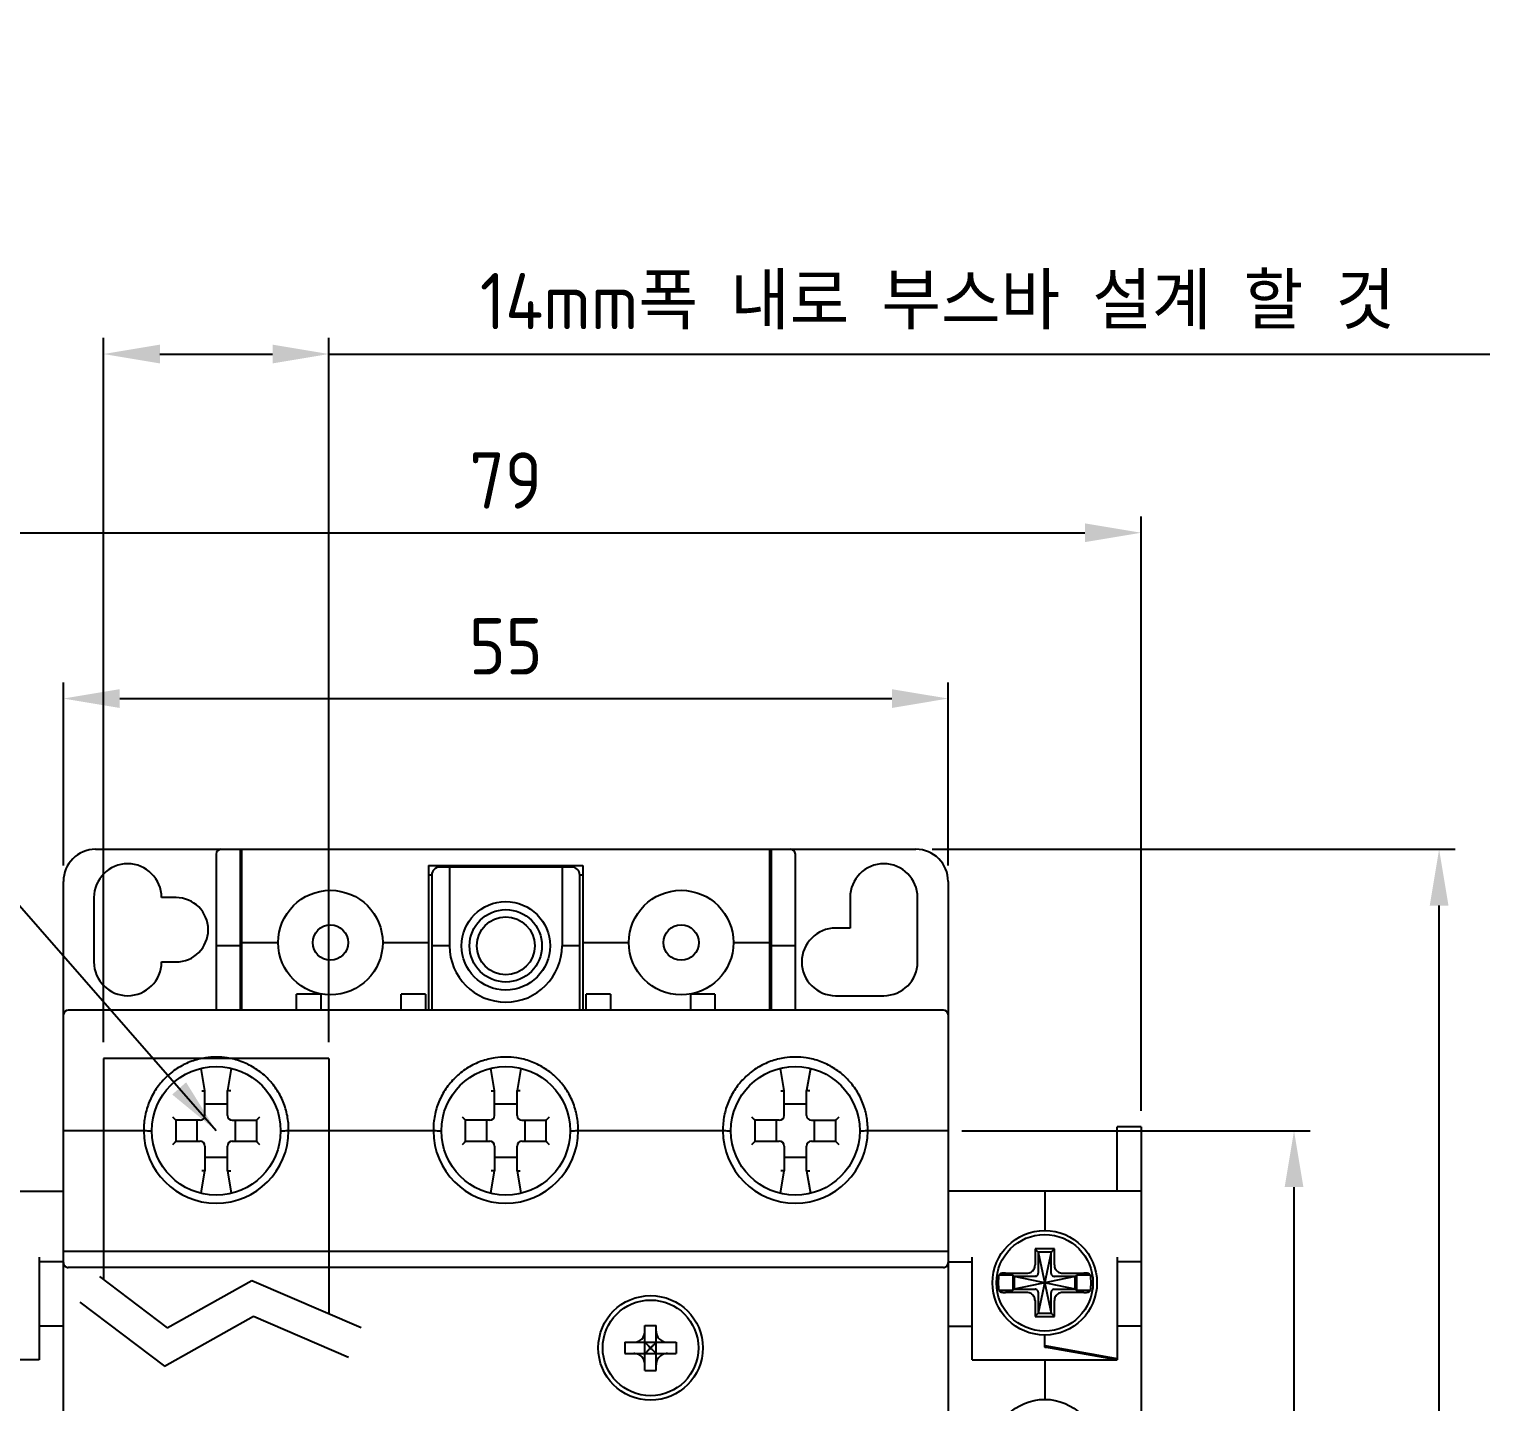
# Model space of a CAD drawing. Header units: millimetres. Extents: x 24815 to 36799, y -9299 to 5469.
# Drawn here: x 34349.8 to 34440.6, y 3292.9 to 3378.2 of the extents above; entities that cross this region are included whole.
import ezdxf

# ---------------------------------------------------------------- set-up
doc = ezdxf.new("R2010")
doc.units = ezdxf.units.MM
doc.linetypes.add('PHANTOM2', pattern=[31.75, 15.875, -3.175, 3.175, -3.175, 3.175, -3.175])
doc.styles.get("Standard").update_dxf_attribs({"font": 'ISOCP.SHX', "bigfont": 'WHGTXT.SHX'})
doc.dimstyles.new('AM_ISO', dxfattribs={"dimtxt": 3.5, "dimasz": 3.5, "dimexe": 1, "dimexo": 1, "dimgap": 1.5, "dimtad": 1, "dimdsep": 46, "dimtxsty": 'Standard', "dimcen": 0, "dimclrd": 256, "dimclre": 256, "dimclrt": 2, "dimadec": 0, "dimazin": 2, "dimtp": 0.1, "dimtm": 0.1, "dimtfac": 0.71, "dimtdec": 3, "dimtmove": 0, "dimatfit": 3, "dimfxl": 0, "dimlwd": -1, "dimlwe": -1, "dimarcsym": 0})
doc.dimstyles.new('AM_ISO$7', dxfattribs={"dimtxt": 3.5, "dimasz": 3.5, "dimexe": 1, "dimexo": 1, "dimgap": 1.5, "dimtad": 1, "dimdsep": 46, "dimtxsty": 'Standard', "dimcen": 0, "dimclrd": 256, "dimclre": 256, "dimclrt": 2, "dimadec": 0, "dimazin": 2, "dimtp": 0.1, "dimtm": 0.1, "dimtfac": 0.71, "dimtdec": 3, "dimtmove": 0, "dimatfit": 3, "dimfxl": 0, "dimlwd": -1, "dimlwe": -1, "dimarcsym": 0})

# ---------------------------------------------------------------- blocks, each defined once
blk = doc.blocks.new('*D832')
at = {"linetype": 'ByBlock'}
for p, q in [((34351.922, 3326.256), (34351.922, 3337.63)), ((34406.922, 3326.256), (34406.922, 3337.63)), ((34355.422, 3336.63), (34403.422, 3336.63))]:
    blk.add_line(p, q, dxfattribs=at)
for points in [[(34355.422, 3337.213), (34355.422, 3336.046), (34351.922, 3336.63)], [(34403.422, 3337.213), (34403.422, 3336.046), (34406.922, 3336.63)]]:
    blk.add_solid(points)
at = {"layer": 'Defpoints', "color": 0}
for p in [(34406.922, 3336.63), (34351.922, 3325.256), (34406.922, 3325.256)]:
    blk.add_point(p, dxfattribs=at)
at = {"color": 2, "insert": (34379.422, 3339.88), "char_height": 3.5, "attachment_point": 5}
blk.add_mtext('55', dxfattribs=at)
blk = doc.blocks.new('*D833')
at = {"linetype": 'ByBlock'}
for p, q in [((34339.922, 3311.006), (34339.922, 3347.94)), ((34418.922, 3311.006), (34418.922, 3347.94)), ((34343.422, 3346.94), (34415.422, 3346.94))]:
    blk.add_line(p, q, dxfattribs=at)
for points in [[(34343.422, 3347.523), (34343.422, 3346.356), (34339.922, 3346.94)], [(34415.422, 3347.523), (34415.422, 3346.356), (34418.922, 3346.94)]]:
    blk.add_solid(points)
at = {"layer": 'Defpoints', "color": 0}
for p in [(34418.922, 3346.94), (34339.922, 3310.006), (34418.922, 3310.006)]:
    blk.add_point(p, dxfattribs=at)
at = {"color": 2, "insert": (34379.422, 3350.19), "char_height": 3.5, "attachment_point": 5}
blk.add_mtext('79', dxfattribs=at)
blk = doc.blocks.new('*D840')
at = {"linetype": 'ByBlock'}
for p, q in [((34407.775, 3309.752), (34429.421, 3309.752)), ((34428.421, 3242.256), (34428.421, 3306.252)), ((34407.622, 3238.756), (34429.421, 3238.756))]:
    blk.add_line(p, q, dxfattribs=at)
for points in [[(34427.837, 3306.252), (34429.004, 3306.252), (34428.421, 3309.752)], [(34427.837, 3242.256), (34429.004, 3242.256), (34428.421, 3238.756)]]:
    blk.add_solid(points)
at = {"layer": 'Defpoints', "color": 0}
for p in [(34406.775, 3309.752), (34428.421, 3309.752), (34406.622, 3238.756)]:
    blk.add_point(p, dxfattribs=at)
at = {"color": 2, "insert": (34425.171, 3274.254), "char_height": 3.5, "attachment_point": 5, "rotation": 90}
blk.add_mtext('71', dxfattribs=at)
blk = doc.blocks.new('*D841')
at = {"linetype": 'ByBlock'}
for p, q in [((34405.922, 3327.256), (34438.442, 3327.256)), ((34437.442, 3224.756), (34437.442, 3323.756)), ((34405.922, 3221.256), (34438.442, 3221.256))]:
    blk.add_line(p, q, dxfattribs=at)
for points in [[(34436.859, 3323.756), (34438.025, 3323.756), (34437.442, 3327.256)], [(34436.859, 3224.756), (34438.025, 3224.756), (34437.442, 3221.256)]]:
    blk.add_solid(points)
at = {"layer": 'Defpoints', "color": 0}
for p in [(34404.922, 3327.256), (34437.442, 3327.256), (34404.922, 3221.256)]:
    blk.add_point(p, dxfattribs=at)
at = {"color": 2, "insert": (34434.192, 3274.256), "char_height": 3.5, "attachment_point": 5, "rotation": 90}
blk.add_mtext('106', dxfattribs=at)
blk = doc.blocks.new('*D839')
at = {"linetype": 'ByBlock'}
for p, q in [((34354.422, 3315.256), (34354.422, 3359.051)), ((34368.422, 3315.256), (34368.422, 3359.051)), ((34357.922, 3358.051), (34364.922, 3358.051)), ((34368.422, 3358.051), (34440.591, 3358.051))]:
    blk.add_line(p, q, dxfattribs=at)
for points in [[(34357.922, 3358.635), (34357.922, 3357.468), (34354.422, 3358.051)], [(34364.922, 3358.635), (34364.922, 3357.468), (34368.422, 3358.051)]]:
    blk.add_solid(points)
at = {"layer": 'Defpoints', "color": 0}
for p in [(34368.422, 3358.051), (34354.422, 3314.256), (34368.422, 3314.256)]:
    blk.add_point(p, dxfattribs=at)
at = {"color": 2, "insert": (34406.257, 3361.338), "char_height": 3.5, "attachment_point": 5}
blk.add_mtext('14mm폭 내로 부스바 설계 할 것', dxfattribs=at)

msp = doc.modelspace()

# ---------------------------------------------------------------- linework, layer by layer
for p, q in [((34353.922, 3327.256, 0), (34404.922, 3327.256, 0)), ((34361.422, 3326.956, 0), (34361.422, 3317.256, 0)), ((34362.922, 3317.256, 0), (34362.922, 3327.256, 0)), ((34363.022, 3317.256, 0), (34363.022, 3327.256, 0)), ((34395.822, 3327.256, 0), (34395.822, 3317.256, 0)), ((34395.922, 3327.256, 0), (34395.922, 3317.256, 0)), ((34397.122, 3327.256, 0), (34404.922, 3327.256, 0)), ((34397.422, 3317.256, 0), (34397.422, 3326.956, 0)), ((34374.622, 3326.256, 0), (34374.622, 3317.256, 0)), ((34374.622, 3326.256, 0), (34384.222, 3326.256, 0)), ((34383.522, 3326.156, 0), (34375.322, 3326.156, 0)), ((34375.922, 3326.156, 0), (34375.922, 3321.256, 0)), ((34382.922, 3326.156, 0), (34382.922, 3321.256, 0)), ((34384.222, 3326.256, 0), (34384.222, 3317.256, 0)), ((34351.922, 3223.256, 0), (34351.922, 3325.256, 0)), ((34362.922, 3325.656, 0), (34363.022, 3325.656, 0)), ((34374.822, 3325.656, 0), (34374.622, 3325.656, 0)), ((34374.822, 3325.656, 0), (34374.822, 3317.256, 0)), ((34384.022, 3317.256, 0), (34384.022, 3325.656, 0)), ((34384.222, 3325.656, 0), (34384.022, 3325.656, 0)), ((34395.822, 3325.656, 0), (34395.922, 3325.656, 0)), ((34406.922, 3325.256, 0), (34406.922, 3223.256, 0)), ((34353.822, 3324.256, 0), (34353.822, 3320.256, 0)), ((34358.922, 3324.256, 0), (34358.022, 3324.256, 0)), ((34400.822, 3324.256, 0), (34400.822, 3322.356, 0)), ((34405.022, 3320.256, 0), (34405.022, 3324.256, 0)), ((34400.822, 3322.356, 0), (34399.922, 3322.356, 0)), ((34362.922, 3321.256, 0), (34361.422, 3321.256, 0)), ((34363.022, 3321.456, 0), (34365.272, 3321.456, 0)), ((34371.772, 3321.456, 0), (34374.622, 3321.456, 0)), ((34375.922, 3321.256, 0), (34374.822, 3321.256, 0)), ((34384.022, 3321.256, 0), (34382.922, 3321.256, 0)), ((34384.222, 3321.456, 0), (34387.072, 3321.456, 0)), ((34393.572, 3321.456, 0), (34395.822, 3321.456, 0)), ((34397.422, 3321.256, 0), (34395.922, 3321.256, 0)), ((34358.022, 3320.256, 0), (34358.922, 3320.256, 0)), ((34366.422, 3317.256, 0), (34366.422, 3318.256, 0)), ((34367.922, 3318.256, 0), (34366.422, 3318.256, 0)), ((34367.922, 3318.256, 0), (34367.922, 3317.256, 0)), ((34372.922, 3317.256, 0), (34372.922, 3318.256, 0)), ((34374.422, 3318.256, 0), (34372.922, 3318.256, 0)), ((34374.422, 3318.256, 0), (34374.422, 3317.256, 0)), ((34384.422, 3317.256, 0), (34384.422, 3318.256, 0)), ((34385.922, 3318.256, 0), (34384.422, 3318.256, 0)), ((34385.922, 3318.256, 0), (34385.922, 3317.256, 0)), ((34390.922, 3317.256, 0), (34390.922, 3318.256, 0)), ((34392.422, 3318.256, 0), (34390.922, 3318.256, 0)), ((34392.422, 3318.256, 0), (34392.422, 3317.256, 0)), ((34399.922, 3318.156, 0), (34402.922, 3318.156, 0)), ((34406.622, 3317.256, 0), (34352.222, 3317.256, 0)), ((34360.722, 3312.256, 0), (34360.491, 3313.631, 0)), ((34362.354, 3313.631, 0), (34362.122, 3312.256, 0)), ((34378.722, 3312.256, 0), (34378.491, 3313.631, 0)), ((34380.354, 3313.631, 0), (34380.122, 3312.256, 0)), ((34396.722, 3312.256, 0), (34396.491, 3313.631, 0)), ((34398.354, 3313.631, 0), (34398.122, 3312.256, 0)), ((34360.722, 3310.706, 0), (34360.722, 3312.256, 0)), ((34362.122, 3310.706, 0), (34362.122, 3312.256, 0)), ((34378.722, 3310.706, 0), (34378.722, 3312.256, 0)), ((34380.122, 3310.706, 0), (34380.122, 3312.256, 0)), ((34396.722, 3310.706, 0), (34396.722, 3312.256, 0)), ((34398.122, 3310.706, 0), (34398.122, 3312.256, 0)), ((34362.122, 3311.406, 0), (34360.722, 3311.406, 0)), ((34380.122, 3311.406, 0), (34378.722, 3311.406, 0)), ((34398.122, 3311.406, 0), (34396.722, 3311.406, 0)), ((34360.422, 3310.406, 0), (34358.922, 3310.406, 0)), ((34358.922, 3309.106, 0), (34358.922, 3310.406, 0)), ((34360.222, 3310.406, 0), (34360.222, 3309.106, 0)), ((34362.422, 3310.406, 0), (34363.922, 3310.406, 0)), ((34362.622, 3309.106, 0), (34362.622, 3310.406, 0)), ((34363.922, 3310.406, 0), (34363.922, 3309.106, 0)), ((34378.422, 3310.406, 0), (34376.922, 3310.406, 0)), ((34376.922, 3309.106, 0), (34376.922, 3310.406, 0)), ((34378.222, 3310.406, 0), (34378.222, 3309.106, 0)), ((34380.422, 3310.406, 0), (34381.922, 3310.406, 0)), ((34380.622, 3309.106, 0), (34380.622, 3310.406, 0)), ((34381.922, 3310.406, 0), (34381.922, 3309.106, 0)), ((34394.922, 3309.106, 0), (34394.922, 3310.406, 0)), ((34396.422, 3310.406, 0), (34394.922, 3310.406, 0)), ((34396.222, 3310.406, 0), (34396.222, 3309.106, 0)), ((34398.422, 3310.406, 0), (34399.922, 3310.406, 0)), ((34398.622, 3309.106, 0), (34398.622, 3310.406, 0)), ((34399.922, 3310.406, 0), (34399.922, 3309.106, 0)), ((34356.922, 3309.756, 0), (34352.222, 3309.756, 0)), ((34374.922, 3309.756, 0), (34365.922, 3309.756, 0)), ((34392.922, 3309.756, 0), (34383.922, 3309.756, 0)), ((34406.622, 3309.756, 0), (34401.922, 3309.756, 0)), ((34418.922, 3310.006, 0), (34417.422, 3310.006, 0)), ((34417.422, 3306.006, 0), (34417.422, 3310.006, 0)), ((34418.922, 3310.006, 0), (34418.922, 3238.506, 0)), ((34358.922, 3309.106, 0), (34360.422, 3309.106, 0)), ((34360.722, 3308.806, 0), (34360.722, 3307.256, 0)), ((34362.122, 3307.256, 0), (34362.122, 3308.806, 0)), ((34362.422, 3309.106, 0), (34363.922, 3309.106, 0)), ((34376.922, 3309.106, 0), (34378.422, 3309.106, 0)), ((34378.722, 3308.806, 0), (34378.722, 3307.256, 0)), ((34380.122, 3307.256, 0), (34380.122, 3308.806, 0)), ((34380.422, 3309.106, 0), (34381.922, 3309.106, 0)), ((34394.922, 3309.106, 0), (34396.422, 3309.106, 0)), ((34396.722, 3308.806, 0), (34396.722, 3307.256, 0)), ((34398.122, 3307.256, 0), (34398.122, 3308.806, 0)), ((34398.422, 3309.106, 0), (34399.922, 3309.106, 0)), ((34360.722, 3308.106, 0), (34362.122, 3308.106, 0)), ((34378.722, 3308.106, 0), (34380.122, 3308.106, 0)), ((34396.722, 3308.106, 0), (34398.122, 3308.106, 0)), ((34360.491, 3305.88, 0), (34360.722, 3307.256, 0)), ((34362.122, 3307.256, 0), (34362.354, 3305.88, 0)), ((34378.491, 3305.88, 0), (34378.722, 3307.256, 0)), ((34380.122, 3307.256, 0), (34380.354, 3305.88, 0)), ((34396.491, 3305.88, 0), (34396.722, 3307.256, 0)), ((34398.122, 3307.256, 0), (34398.354, 3305.88, 0)), ((34339.922, 3306.006, 0), (34351.922, 3306.006, 0)), ((34418.922, 3306.006, 0), (34406.922, 3306.006, 0)), ((34412.922, 3306.006, 0), (34412.922, 3303.556, 0)), ((34406.922, 3302.256, 0), (34351.922, 3302.256, 0)), ((34412.522, 3302.206, 0), (34412.322, 3302.406, 0)), ((34412.322, 3302.406, 0), (34412.322, 3301.411, 0)), ((34413.522, 3302.406, 0), (34412.322, 3302.406, 0)), ((34412.522, 3302.206, 0), (34413.322, 3298.406, 0)), ((34413.322, 3302.206, 0), (34412.522, 3298.406, 0)), ((34413.322, 3302.206, 0), (34412.522, 3302.206, 0)), ((34412.522, 3302.206, 0), (34412.522, 3300.908, 0)), ((34413.322, 3302.206, 0), (34413.522, 3302.406, 0)), ((34413.322, 3300.908, 0), (34413.322, 3302.206, 0)), ((34413.522, 3301.411, 0), (34413.522, 3302.406, 0)), ((34350.422, 3301.906, 0), (34350.422, 3295.506, 0)), ((34351.922, 3301.606, 0), (34350.422, 3301.606, 0)), ((34406.922, 3301.606, 0), (34408.422, 3301.606, 0)), ((34408.422, 3295.506, 0), (34408.422, 3301.906, 0)), ((34417.422, 3301.906, 0), (34417.422, 3295.506, 0)), ((34418.922, 3301.606, 0), (34417.422, 3301.606, 0)), ((34406.622, 3301.256, 0), (34352.222, 3301.256, 0)), ((34410.942, 3300.786, 0), (34410.076, 3300.786, 0)), ((34410.489, 3300.906, 0), (34411.817, 3300.906, 0)), ((34410.942, 3300.786, 0), (34410.942, 3299.826, 0)), ((34411.022, 3300.706, 0), (34410.942, 3300.786, 0)), ((34414.822, 3299.906, 0), (34411.022, 3300.706, 0)), ((34414.822, 3300.706, 0), (34411.022, 3299.906, 0)), ((34412.32, 3300.706, 0), (34411.022, 3300.706, 0)), ((34411.022, 3300.706, 0), (34411.022, 3299.906, 0)), ((34414.822, 3300.706, 0), (34413.524, 3300.706, 0)), ((34414.027, 3300.906, 0), (34415.356, 3300.906, 0)), ((34414.822, 3300.706, 0), (34414.902, 3300.786, 0)), ((34414.822, 3299.906, 0), (34414.822, 3300.706, 0)), ((34414.902, 3300.786, 0), (34414.902, 3299.826, 0)), ((34415.768, 3300.786, 0), (34414.902, 3300.786, 0)), ((34410.942, 3299.826, 0), (34410.076, 3299.826, 0)), ((34411.817, 3299.706, 0), (34410.489, 3299.706, 0)), ((34411.022, 3299.906, 0), (34410.942, 3299.826, 0)), ((34411.022, 3299.906, 0), (34412.32, 3299.906, 0)), ((34412.522, 3299.704, 0), (34412.522, 3298.406, 0)), ((34413.322, 3298.406, 0), (34413.322, 3299.704, 0)), ((34413.524, 3299.906, 0), (34414.822, 3299.906, 0)), ((34415.356, 3299.706, 0), (34414.027, 3299.706, 0)), ((34414.822, 3299.906, 0), (34414.902, 3299.826, 0)), ((34415.768, 3299.826, 0), (34414.902, 3299.826, 0)), ((34412.322, 3299.201, 0), (34412.322, 3298.206, 0)), ((34413.522, 3298.206, 0), (34413.522, 3299.201, 0)), ((34388.072, 3297.656, 0), (34388.772, 3297.656, 0)), ((34388.072, 3294.856, 0), (34388.072, 3297.656, 0)), ((34388.772, 3294.856, 0), (34388.772, 3297.656, 0)), ((34412.522, 3298.406, 0), (34412.322, 3298.206, 0)), ((34412.322, 3298.206, 0), (34413.522, 3298.206, 0)), ((34412.522, 3298.406, 0), (34413.322, 3298.406, 0)), ((34413.322, 3298.406, 0), (34413.522, 3298.206, 0)), ((34351.922, 3297.606, 0), (34350.422, 3297.606, 0)), ((34406.922, 3297.606, 0), (34408.422, 3297.606, 0)), ((34412.922, 3296.299, 0), (34412.922, 3297.056, 0)), ((34418.922, 3297.606, 0), (34417.422, 3297.606, 0)), ((34386.822, 3296.606, 0), (34390.022, 3296.606, 0)), ((34386.822, 3296.606, 0), (34386.822, 3295.906, 0)), ((34386.822, 3295.906, 0), (34390.022, 3295.906, 0)), ((34390.022, 3296.606, 0), (34390.022, 3295.906, 0)), ((34412.922, 3296.399, 0), (34412.939, 3296.396, 0)), ((34412.922, 3296.306, 0), (34413.452, 3296.306, 0)), ((34416.937, 3295.591, 0), (34412.922, 3296.299, 0)), ((34412.939, 3296.396, 0), (34416.954, 3295.688, 0)), ((34350.422, 3295.506, 0), (34341.422, 3295.506, 0)), ((34408.422, 3295.506, 0), (34417.422, 3295.506, 0)), ((34412.922, 3295.506, 0), (34412.922, 3293.056, 0)), ((34417.405, 3295.509, 0), (34416.937, 3295.591, 0)), ((34416.954, 3295.688, 0), (34417.422, 3295.606, 0)), ((34388.072, 3294.856, 0), (34388.772, 3294.856, 0))]:
    msp.add_line(p, q)
at = {"color": 6, "linetype": 'PHANTOM2'}
for p, q in [((34354.422, 3314.256, 0), (34354.422, 3300.49, 0)), ((34368.422, 3314.256, 0), (34354.422, 3314.256, 0)), ((34368.422, 3314.256, 0), (34368.422, 3298.387, 0))]:
    msp.add_line(p, q, dxfattribs=at)
at = {"color": 6, "linetype": 'PHANTOM2', "elevation": 0}
for points in [[(34354.158, 3300.69), (34358.379, 3297.501), (34363.63, 3300.45), (34370.442, 3297.518)], [(34352.952, 3299.095), (34358.217, 3295.116), (34363.747, 3298.222), (34369.651, 3295.681)]]:
    msp.add_lwpolyline(points, dxfattribs=at)
for centre, radius in [((34368.522, 3321.456, 0), 3.25), ((34379.422, 3321.256, 0), 2.75), ((34390.322, 3321.456, 0), 3.25), ((34379.422, 3321.256, 0), 2.25), ((34379.422, 3321.256, 0), 1.8), ((34368.522, 3321.456, 0), 1.1), ((34390.322, 3321.456, 0), 1.1), ((34361.422, 3309.756, 0), 4), ((34379.422, 3309.756, 0), 4), ((34397.422, 3309.756, 0), 4), ((34412.922, 3300.306, 0), 3.25), ((34412.922, 3300.306, 0), 3), ((34388.422, 3296.256, 0), 3.25), ((34388.422, 3296.256, 0), 2.975), ((34412.922, 3289.806, 0), 3.25)]:
    msp.add_circle(centre, radius)
for centre, radius, start, end in [((34353.922, 3325.256, 0), 2, 90, 180), ((34361.722, 3326.956, 0), 0.3, 90, 180), ((34397.122, 3326.956, 0), 0.3, 0, 90), ((34404.922, 3325.256, 0), 2, 0, 90), ((34355.922, 3324.256, 0), 2.1, 0, 180), ((34375.322, 3325.656, 0), 0.5, 90, 180), ((34383.522, 3325.656, 0), 0.5, 0, 90), ((34402.922, 3324.256, 0), 2.1, 0, 180), ((34358.922, 3322.256, 0), 2, 270, 90), ((34399.922, 3320.256, 0), 2.1, 90, 270), ((34379.422, 3321.256, 0), 3.5, 180, 0), ((34355.922, 3320.256, 0), 2.1, 180, 0), ((34402.922, 3320.256, 0), 2.1, 270, 0), ((34352.222, 3316.956, 0), 0.3, 90, 180), ((34406.622, 3316.956, 0), 0.3, 0, 90), ((34360.422, 3310.706, 0), 0.3, 270, 0), ((34362.422, 3310.706, 0), 0.3, 180, 270), ((34378.422, 3310.706, 0), 0.3, 270, 0), ((34380.422, 3310.706, 0), 0.3, 180, 270), ((34396.422, 3310.706, 0), 0.3, 270, 0), ((34398.422, 3310.706, 0), 0.3, 180, 270), ((34361.422, 3309.756, 0), 4.5, 180, 0), ((34379.422, 3309.756, 0), 4.5, 180, 0), ((34397.422, 3309.756, 0), 4.5, 180, 0), ((34360.422, 3308.806, 0), 0.3, 0, 90), ((34362.422, 3308.806, 0), 0.3, 90, 180), ((34378.422, 3308.806, 0), 0.3, 0, 90), ((34380.422, 3308.806, 0), 0.3, 90, 180), ((34396.422, 3308.806, 0), 0.3, 0, 90), ((34398.422, 3308.806, 0), 0.3, 90, 180), ((34412.922, 3300.306, 0), 2.886, 170.42695, 189.57306), ((34412.922, 3300.306, 0), 2.886, 350.42695, 9.57302), ((34416.422, 3295.569, 0), 0.5, 144.62111, 157.12219)]:
    msp.add_arc(centre, radius, start, end)
for points, start_tangent, end_tangent in [([(34361.422, 3314.343, 0), (34360.757, 3314.293, 0), (34359.896, 3314.076, 0), (34359.079, 3313.684, 0), (34358.354, 3313.134, 0), (34357.758, 3312.454, 0), (34357.309, 3311.668, 0), (34357.025, 3310.801, 0), (34356.922, 3309.892, 0), (34356.923, 3309.756, 0)], (-1, -0.000064), (0.019331, -0.999813)), ([(34365.921, 3309.756, 0), (34365.922, 3309.887, 0), (34365.82, 3310.794, 0), (34365.539, 3311.66, 0), (34365.092, 3312.446, 0), (34364.498, 3313.127, 0), (34363.775, 3313.678, 0), (34362.961, 3314.071, 0), (34362.101, 3314.291, 0), (34361.422, 3314.343, 0)], (0.019325, 0.999813), (-1, -0.000013)), ([(34379.422, 3314.343, 0), (34378.757, 3314.293, 0), (34377.896, 3314.076, 0), (34377.079, 3313.684, 0), (34376.354, 3313.134, 0), (34375.758, 3312.454, 0), (34375.309, 3311.668, 0), (34375.025, 3310.801, 0), (34374.922, 3309.892, 0), (34374.923, 3309.756, 0)], (-1, -0.000064), (0.019331, -0.999813)), ([(34383.921, 3309.756, 0), (34383.922, 3309.887, 0), (34383.82, 3310.794, 0), (34383.539, 3311.66, 0), (34383.092, 3312.446, 0), (34382.498, 3313.127, 0), (34381.775, 3313.678, 0), (34380.961, 3314.071, 0), (34380.101, 3314.291, 0), (34379.422, 3314.343, 0)], (0.019325, 0.999813), (-1, -0.000013)), ([(34397.422, 3314.343, 0), (34396.757, 3314.293, 0), (34395.896, 3314.076, 0), (34395.079, 3313.684, 0), (34394.354, 3313.134, 0), (34393.758, 3312.454, 0), (34393.309, 3311.668, 0), (34393.025, 3310.801, 0), (34392.922, 3309.892, 0), (34392.923, 3309.756, 0)], (-1, -0.000064), (0.019331, -0.999813)), ([(34401.921, 3309.756, 0), (34401.922, 3309.887, 0), (34401.82, 3310.794, 0), (34401.539, 3311.66, 0), (34401.092, 3312.446, 0), (34400.498, 3313.127, 0), (34399.775, 3313.678, 0), (34398.961, 3314.071, 0), (34398.101, 3314.291, 0), (34397.422, 3314.343, 0)], (0.019325, 0.999813), (-1, -0.000013)), ([(34360.522, 3312.239, 0), (34360.599, 3312.245, 0), (34360.663, 3312.251, 0), (34360.707, 3312.254, 0), (34360.722, 3312.256, 0)], (0.996529, 0.083245), (0.996529, 0.083245)), ([(34362.322, 3312.239, 0), (34362.246, 3312.245, 0), (34362.181, 3312.251, 0), (34362.137, 3312.254, 0), (34362.122, 3312.256, 0)], (-0.996529, 0.083245), (-0.996529, 0.083245)), ([(34378.522, 3312.239, 0), (34378.599, 3312.245, 0), (34378.663, 3312.251, 0), (34378.707, 3312.254, 0), (34378.722, 3312.256, 0)], (0.996529, 0.083245), (0.996529, 0.083245)), ([(34380.322, 3312.239, 0), (34380.246, 3312.245, 0), (34380.181, 3312.251, 0), (34380.137, 3312.254, 0), (34380.122, 3312.256, 0)], (-0.996529, 0.083245), (-0.996529, 0.083245)), ([(34396.522, 3312.239, 0), (34396.599, 3312.245, 0), (34396.663, 3312.251, 0), (34396.707, 3312.254, 0), (34396.722, 3312.256, 0)], (0.996529, 0.083245), (0.996529, 0.083245)), ([(34398.322, 3312.239, 0), (34398.246, 3312.245, 0), (34398.181, 3312.251, 0), (34398.137, 3312.254, 0), (34398.122, 3312.256, 0)], (-0.996529, 0.083245), (-0.996529, 0.083245)), ([(34358.922, 3310.406, 0), (34358.912, 3310.416, 0), (34358.886, 3310.442, 0), (34358.85, 3310.478, 0), (34358.809, 3310.519, 0), (34358.766, 3310.562, 0), (34358.722, 3310.606, 0)], (-0.707107, 0.707107), (-0.707107, 0.707107)), ([(34364.122, 3310.606, 0), (34364.079, 3310.562, 0), (34364.035, 3310.519, 0), (34363.994, 3310.478, 0), (34363.959, 3310.442, 0), (34363.933, 3310.416, 0), (34363.922, 3310.406, 0)], (-0.707107, -0.707107), (-0.707107, -0.707107)), ([(34376.922, 3310.406, 0), (34376.912, 3310.416, 0), (34376.886, 3310.442, 0), (34376.85, 3310.478, 0), (34376.809, 3310.519, 0), (34376.766, 3310.562, 0), (34376.722, 3310.606, 0)], (-0.707107, 0.707107), (-0.707107, 0.707107)), ([(34382.122, 3310.606, 0), (34382.079, 3310.562, 0), (34382.035, 3310.519, 0), (34381.994, 3310.478, 0), (34381.959, 3310.442, 0), (34381.933, 3310.416, 0), (34381.922, 3310.406, 0)], (-0.707107, -0.707107), (-0.707107, -0.707107)), ([(34394.922, 3310.406, 0), (34394.912, 3310.416, 0), (34394.886, 3310.442, 0), (34394.85, 3310.478, 0), (34394.809, 3310.519, 0), (34394.766, 3310.562, 0), (34394.722, 3310.606, 0)], (-0.707107, 0.707107), (-0.707107, 0.707107)), ([(34400.122, 3310.606, 0), (34400.079, 3310.562, 0), (34400.035, 3310.519, 0), (34399.994, 3310.478, 0), (34399.959, 3310.442, 0), (34399.933, 3310.416, 0), (34399.922, 3310.406, 0)], (-0.707107, -0.707107), (-0.707107, -0.707107)), ([(34352.222, 3309.756, 0), (34352.107, 3309.754, 0), (34352.01, 3309.748, 0), (34351.945, 3309.739, 0), (34351.922, 3309.729, 0)], (-1, 0), (0, -1)), ([(34357.422, 3309.717, 0), (34357.257, 3309.732, 0), (34357.091, 3309.746, 0), (34356.922, 3309.756, 0)], (-0.995437, 0.09542), (-0.996993, 0.077486)), ([(34365.922, 3309.756, 0), (34365.754, 3309.746, 0), (34365.587, 3309.732, 0), (34365.422, 3309.717, 0)], (-0.996993, -0.077486), (-0.995437, -0.09542)), ([(34375.422, 3309.717, 0), (34375.257, 3309.732, 0), (34375.091, 3309.746, 0), (34374.922, 3309.756, 0)], (-0.995437, 0.09542), (-0.996993, 0.077486)), ([(34383.922, 3309.756, 0), (34383.754, 3309.746, 0), (34383.587, 3309.732, 0), (34383.422, 3309.717, 0)], (-0.996993, -0.077486), (-0.995437, -0.09542)), ([(34393.422, 3309.717, 0), (34393.257, 3309.732, 0), (34393.091, 3309.746, 0), (34392.922, 3309.756, 0)], (-0.995437, 0.09542), (-0.996993, 0.077486)), ([(34401.922, 3309.756, 0), (34401.754, 3309.746, 0), (34401.587, 3309.732, 0), (34401.422, 3309.717, 0)], (-0.996993, -0.077486), (-0.995437, -0.09542)), ([(34406.922, 3309.729, 0), (34406.899, 3309.739, 0), (34406.834, 3309.748, 0), (34406.737, 3309.754, 0), (34406.622, 3309.756, 0)], (0, 1), (-1, 0)), ([(34358.722, 3308.906, 0), (34358.766, 3308.949, 0), (34358.809, 3308.993, 0), (34358.85, 3309.034, 0), (34358.886, 3309.069, 0), (34358.912, 3309.095, 0), (34358.922, 3309.106, 0)], (0.707107, 0.707107), (0.707107, 0.707107)), ([(34363.922, 3309.106, 0), (34363.933, 3309.095, 0), (34363.959, 3309.069, 0), (34363.994, 3309.034, 0), (34364.035, 3308.993, 0), (34364.079, 3308.949, 0), (34364.122, 3308.906, 0)], (0.707107, -0.707107), (0.707107, -0.707107)), ([(34376.722, 3308.906, 0), (34376.766, 3308.949, 0), (34376.809, 3308.993, 0), (34376.85, 3309.034, 0), (34376.886, 3309.069, 0), (34376.912, 3309.095, 0), (34376.922, 3309.106, 0)], (0.707107, 0.707107), (0.707107, 0.707107)), ([(34381.922, 3309.106, 0), (34381.933, 3309.095, 0), (34381.959, 3309.069, 0), (34381.994, 3309.034, 0), (34382.035, 3308.993, 0), (34382.079, 3308.949, 0), (34382.122, 3308.906, 0)], (0.707107, -0.707107), (0.707107, -0.707107)), ([(34394.722, 3308.906, 0), (34394.766, 3308.949, 0), (34394.809, 3308.993, 0), (34394.85, 3309.034, 0), (34394.886, 3309.069, 0), (34394.912, 3309.095, 0), (34394.922, 3309.106, 0)], (0.707107, 0.707107), (0.707107, 0.707107)), ([(34399.922, 3309.106, 0), (34399.933, 3309.095, 0), (34399.959, 3309.069, 0), (34399.994, 3309.034, 0), (34400.035, 3308.993, 0), (34400.079, 3308.949, 0), (34400.122, 3308.906, 0)], (0.707107, -0.707107), (0.707107, -0.707107)), ([(34360.722, 3307.256, 0), (34360.707, 3307.257, 0), (34360.663, 3307.26, 0), (34360.599, 3307.266, 0), (34360.522, 3307.272, 0)], (-0.996529, 0.083245), (-0.996529, 0.083245)), ([(34362.122, 3307.256, 0), (34362.137, 3307.257, 0), (34362.181, 3307.26, 0), (34362.246, 3307.266, 0), (34362.322, 3307.272, 0)], (0.996529, 0.083245), (0.996529, 0.083245)), ([(34378.722, 3307.256, 0), (34378.707, 3307.257, 0), (34378.663, 3307.26, 0), (34378.599, 3307.266, 0), (34378.522, 3307.272, 0)], (-0.996529, 0.083245), (-0.996529, 0.083245)), ([(34380.122, 3307.256, 0), (34380.137, 3307.257, 0), (34380.181, 3307.26, 0), (34380.246, 3307.266, 0), (34380.322, 3307.272, 0)], (0.996529, 0.083245), (0.996529, 0.083245)), ([(34396.722, 3307.256, 0), (34396.707, 3307.257, 0), (34396.663, 3307.26, 0), (34396.599, 3307.266, 0), (34396.522, 3307.272, 0)], (-0.996529, 0.083245), (-0.996529, 0.083245)), ([(34398.122, 3307.256, 0), (34398.137, 3307.257, 0), (34398.181, 3307.26, 0), (34398.246, 3307.266, 0), (34398.322, 3307.272, 0)], (0.996529, 0.083245), (0.996529, 0.083245)), ([(34351.922, 3301.556, 0), (34351.938, 3301.458, 0), (34351.982, 3301.375, 0), (34352.047, 3301.312, 0), (34352.13, 3301.27, 0), (34352.222, 3301.256, 0)], (0, -1), (1, 0)), ([(34406.622, 3301.256, 0), (34406.714, 3301.27, 0), (34406.797, 3301.312, 0), (34406.862, 3301.375, 0), (34406.906, 3301.458, 0), (34406.922, 3301.556, 0)], (1, 0), (0, 1)), ([(34411.817, 3300.906, 0), (34412.072, 3300.972, 0), (34412.255, 3301.155, 0), (34412.322, 3301.411, 0)], (1, 0), (0, 1)), ([(34413.522, 3301.411, 0), (34413.589, 3301.156, 0), (34413.772, 3300.972, 0), (34414.027, 3300.906, 0)], (0, -1), (1, 0)), ([(34410.176, 3300.878, 0), (34410.142, 3300.847, 0), (34410.109, 3300.817, 0), (34410.076, 3300.786, 0)], (-0.740614, -0.671931), (-0.726063, -0.687628)), ([(34410.489, 3300.906, 0), (34410.341, 3300.902, 0), (34410.228, 3300.892, 0), (34410.176, 3300.878, 0)], (-1, 0), (-0.740614, -0.671931)), ([(34412.344, 3300.707, 0), (34412.336, 3300.706, 0), (34412.328, 3300.706, 0), (34412.32, 3300.706, 0)], (-0.99042, -0.138088), (-1, 0)), ([(34412.344, 3300.707, 0), (34412.426, 3300.738, 0), (34412.49, 3300.802, 0), (34412.521, 3300.883, 0)], (0.99042, 0.138088), (0.138088, 0.99042)), ([(34412.521, 3300.883, 0), (34412.521, 3300.891, 0), (34412.522, 3300.899, 0), (34412.522, 3300.908, 0)], (0.138088, 0.99042), (0, 1)), ([(34413.324, 3300.883, 0), (34413.323, 3300.891, 0), (34413.322, 3300.899, 0), (34413.322, 3300.908, 0)], (-0.138088, 0.99042), (0, 1)), ([(34413.324, 3300.883, 0), (34413.355, 3300.802, 0), (34413.418, 3300.738, 0), (34413.5, 3300.707, 0)], (0.138088, -0.99042), (0.99042, -0.138088)), ([(34413.5, 3300.707, 0), (34413.508, 3300.706, 0), (34413.516, 3300.706, 0), (34413.524, 3300.706, 0)], (0.99042, -0.138088), (1, 0)), ([(34415.668, 3300.878, 0), (34415.617, 3300.892, 0), (34415.503, 3300.902, 0), (34415.356, 3300.906, 0)], (-0.740614, 0.671931), (-1, 0)), ([(34415.768, 3300.786, 0), (34415.735, 3300.817, 0), (34415.702, 3300.847, 0), (34415.668, 3300.878, 0)], (-0.726063, 0.687628), (-0.740614, 0.671931)), ([(34410.076, 3299.826, 0), (34410.109, 3299.795, 0), (34410.142, 3299.764, 0), (34410.176, 3299.733, 0)], (0.726063, -0.687628), (0.740614, -0.671931)), ([(34410.176, 3299.733, 0), (34410.228, 3299.719, 0), (34410.341, 3299.709, 0), (34410.489, 3299.706, 0)], (0.740614, -0.671931), (1, 0)), ([(34412.322, 3299.201, 0), (34412.256, 3299.455, 0), (34412.072, 3299.639, 0), (34411.817, 3299.706, 0)], (0, 1), (-1, 0)), ([(34412.344, 3299.904, 0), (34412.336, 3299.905, 0), (34412.328, 3299.905, 0), (34412.32, 3299.906, 0)], (-0.99042, 0.138088), (-1, 0)), ([(34412.521, 3299.728, 0), (34412.49, 3299.81, 0), (34412.426, 3299.873, 0), (34412.344, 3299.904, 0)], (-0.138088, 0.99042), (-0.99042, 0.138088)), ([(34412.521, 3299.728, 0), (34412.521, 3299.72, 0), (34412.522, 3299.712, 0), (34412.522, 3299.704, 0)], (0.138088, -0.99042), (0, -1)), ([(34413.324, 3299.728, 0), (34413.323, 3299.72, 0), (34413.322, 3299.712, 0), (34413.322, 3299.704, 0)], (-0.138088, -0.99042), (0, -1)), ([(34413.5, 3299.904, 0), (34413.418, 3299.873, 0), (34413.355, 3299.81, 0), (34413.324, 3299.728, 0)], (-0.99042, -0.138088), (-0.138088, -0.99042)), ([(34413.5, 3299.904, 0), (34413.508, 3299.905, 0), (34413.516, 3299.905, 0), (34413.524, 3299.906, 0)], (0.99042, 0.138088), (1, 0)), ([(34414.027, 3299.706, 0), (34413.772, 3299.639, 0), (34413.589, 3299.456, 0), (34413.522, 3299.201, 0)], (-1, 0), (0, -1)), ([(34415.356, 3299.706, 0), (34415.503, 3299.709, 0), (34415.617, 3299.719, 0), (34415.668, 3299.733, 0)], (1, 0), (0.740614, 0.671931)), ([(34415.668, 3299.733, 0), (34415.702, 3299.764, 0), (34415.735, 3299.795, 0), (34415.768, 3299.826, 0)], (0.740614, 0.671931), (0.726063, 0.687628)), ([(34387.372, 3296.606, 0), (34387.532, 3296.623, 0), (34387.681, 3296.675, 0), (34387.812, 3296.757, 0), (34387.921, 3296.866, 0), (34388.003, 3296.997, 0), (34388.054, 3297.146, 0), (34388.072, 3297.306, 0)], (1, 0), (0, 1)), ([(34388.772, 3297.306, 0), (34388.79, 3297.146, 0), (34388.841, 3296.997, 0), (34388.923, 3296.866, 0), (34389.033, 3296.757, 0), (34389.163, 3296.675, 0), (34389.312, 3296.623, 0), (34389.472, 3296.606, 0)], (0, -1), (1, 0)), ([(34388.072, 3295.206, 0), (34388.054, 3295.366, 0), (34388.003, 3295.514, 0), (34387.921, 3295.645, 0), (34387.812, 3295.755, 0), (34387.681, 3295.836, 0), (34387.532, 3295.888, 0), (34387.372, 3295.906, 0)], (0, 1), (-1, 0)), ([(34388.072, 3296.606, 0), (34388.187, 3296.491, 0), (34388.303, 3296.374, 0), (34388.422, 3296.256, 0)], (0.706299, -0.707914), (0.706287, -0.707925)), ([(34388.422, 3296.256, 0), (34388.303, 3296.137, 0), (34388.187, 3296.02, 0), (34388.072, 3295.906, 0)], (-0.706287, -0.707925), (-0.706299, -0.707914)), ([(34388.422, 3296.256, 0), (34388.541, 3296.374, 0), (34388.658, 3296.491, 0), (34388.772, 3296.606, 0)], (0.706287, 0.707925), (0.706299, 0.707913)), ([(34388.772, 3295.906, 0), (34388.658, 3296.02, 0), (34388.541, 3296.137, 0), (34388.422, 3296.256, 0)], (-0.7063, 0.707913), (-0.706287, 0.707925)), ([(34389.472, 3295.906, 0), (34389.312, 3295.888, 0), (34389.163, 3295.836, 0), (34389.033, 3295.755, 0), (34388.923, 3295.645, 0), (34388.841, 3295.514, 0), (34388.79, 3295.366, 0), (34388.772, 3295.206, 0)], (-1, 0), (0, -1))]:
    msp.add_spline(points, degree=3, dxfattribs=dict(start_tangent=start_tangent, end_tangent=end_tangent))

# ---------------------------------------------------------------- dimensions: what is measured, and where the dimension line sits
dim = msp.add_linear_dim(base=(34368.422, 3358.051, 0), p1=(34354.422, 3314.256, 0), p2=(34368.422, 3314.256, 0), text='<>mm폭 내로 부스바 설계 할 것', dimstyle='AM_ISO', override={"dimfxl": 0.18})
dim.commit()
dim.dimension.update_dxf_attribs({"geometry": '*D839', "text_midpoint": (34406.257, 3361.338, 0)})
for base, p1, p2, picture, middle in [((34418.922, 3346.94, 0), (34339.922, 3310.006, 0), (34418.922, 3310.006, 0), '*D833', (34379.422, 3350.19, 0)), ((34406.922, 3336.63, 0), (34351.922, 3325.256, 0), (34406.922, 3325.256, 0), '*D832', (34379.422, 3339.88, 0))]:
    dim = msp.add_linear_dim(base=base, p1=p1, p2=p2, dimstyle='AM_ISO', override={"dimfxl": 0.18})
    dim.commit()
    dim.dimension.update_dxf_attribs({"geometry": picture, "text_midpoint": middle})
for base, p1, p2, picture, middle in [((34437.442, 3327.256, 0), (34404.922, 3221.256, 0), (34404.922, 3327.256, 0), '*D841', (34434.192, 3274.256, 0)), ((34428.421, 3309.752, 0), (34406.622, 3238.756, 0), (34406.775, 3309.752, 0), '*D840', (34425.171, 3274.254, 0))]:
    dim = msp.add_linear_dim(base=base, p1=p1, p2=p2, angle=90, dimstyle='AM_ISO', override={"dimfxl": 0.18})
    dim.commit()
    dim.dimension.update_dxf_attribs({"geometry": picture, "text_midpoint": middle})

# ---------------------------------------------------------------- leaders
at = {"annotation_type": 0, "has_hookline": 1, "hookline_direction": 1, "text_width": 28.175}
msp.add_leader([(34361.422, 3309.756, 0), (34337.907, 3336.63, 0), (34334.407, 3336.63, 0)], dimstyle='AM_ISO$7', override={"dimgap": 1.5, "dimtad": 1, "dimfxl": 0.18}, dxfattribs=at)

doc.saveas('drawing.dxf')
